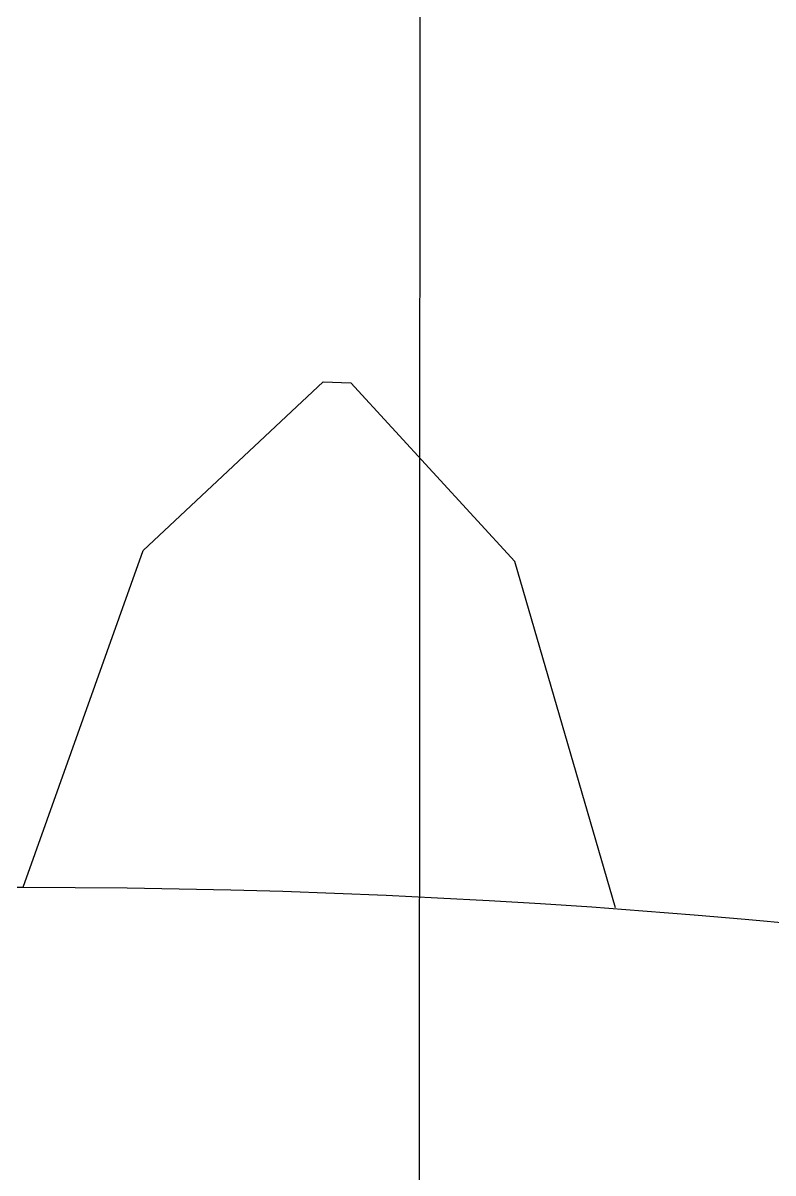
# Model space of a CAD drawing. Extents: x -381 to 213, y -63 to 250.
# Drawn here: x 75.18 to 81, y 209.51 to 218.44 of the extents above; entities that cross this region are included whole.
import ezdxf

# ---------------------------------------------------------------- set-up
doc = ezdxf.new("R2010")
doc.units = 0
doc.header["$MEASUREMENT"] = 0
doc.linetypes.add('K5LT_BASIC', pattern=[0])
doc.layers.add('Системный слой', color=7, linetype='Continuous')

# ---------------------------------------------------------------- blocks, each defined once
blk = doc.blocks.new('*U')
at = {"layer": 'Системный слой', "color": 5, "linetype": 'K5LT_BASIC'}
for p, q in [((97.0992, 86.8564), (97.0705, 33.8564)), ((96.3411, 72.4372), (96.5579, 72.4297)), ((96.3411, 72.4372), (96.5579, 72.4297))]:
    blk.add_line(p, q, dxfattribs=at)
for points in [[(94.013, 68.5151), (94.9449, 71.1282), (96.3411, 72.4372)], [(94.013, 68.5151), (94.9449, 71.1282), (96.3411, 72.4372)], [(98.6103, 68.3566), (97.8301, 71.0429), (96.5579, 72.4297)], [(98.6103, 68.3566), (97.8301, 71.0429), (96.5579, 72.4297)]]:
    blk.add_lwpolyline(points, dxfattribs=at)
blk = doc.blocks.new('*F')
at = {"layer": 'Системный слой', "color": 5, "linetype": 'K5LT_BASIC'}
blk.add_circle((94.0125, 5.9815), 62.5341, dxfattribs=at)
blk.add_circle((94.0125, 5.9815), 62.5341, dxfattribs=at)
at = {"layer": 'Системный слой'}
blk.add_blockref('*U', (0, 0), dxfattribs=at)
blk.add_blockref('*U', (0, 0), dxfattribs=at)
blk.add_blockref('*U', (0, 0), dxfattribs=at)
blk.add_blockref('*U', (0, 0), dxfattribs=at)
blk.add_blockref('*U', (0, 0), dxfattribs=at)
blk.add_blockref('*U', (0, 0), dxfattribs=at)
blk.add_blockref('*U', (0, 0), dxfattribs=at)
blk.add_blockref('*U', (0, 0), dxfattribs=at)
blk.add_blockref('*U', (0, 0), dxfattribs=at)
blk.add_blockref('*U', (0, 0), dxfattribs=at)
blk.add_blockref('*U', (0, 0), dxfattribs=at)
blk.add_blockref('*U', (0, 0), dxfattribs=at)
blk.add_blockref('*U', (0, 0), dxfattribs=at)
blk.add_blockref('*U', (0, 0), dxfattribs=at)
blk.add_blockref('*U', (0, 0), dxfattribs=at)
blk.add_blockref('*U', (0, 0), dxfattribs=at)
blk.add_blockref('*U', (0, 0), dxfattribs=at)
blk.add_blockref('*U', (0, 0), dxfattribs=at)
blk.add_blockref('*U', (0, 0), dxfattribs=at)
blk.add_blockref('*U', (0, 0), dxfattribs=at)
blk.add_blockref('*U', (0, 0), dxfattribs=at)
blk.add_blockref('*U', (0, 0), dxfattribs=at)
blk.add_blockref('*U', (0, 0), dxfattribs=at)
blk.add_blockref('*U', (0, 0), dxfattribs=at)
blk.add_blockref('*U', (0, 0), dxfattribs=at)
blk.add_blockref('*U', (0, 0), dxfattribs=at)
blk.add_blockref('*U', (0, 0), dxfattribs=at)
blk.add_blockref('*U', (0, 0), dxfattribs=at)
blk.add_blockref('*U', (0, 0), dxfattribs=at)
blk.add_blockref('*U', (0, 0), dxfattribs=at)
blk.add_blockref('*U', (0, 0), dxfattribs=at)
blk.add_blockref('*U', (0, 0), dxfattribs=at)
blk.add_blockref('*U', (0, 0), dxfattribs=at)
blk.add_blockref('*U', (0, 0), dxfattribs=at)
blk.add_blockref('*U', (0, 0), dxfattribs=at)
blk.add_blockref('*U', (0, 0), dxfattribs=at)
blk.add_blockref('*U', (0, 0), dxfattribs=at)
blk.add_blockref('*U', (0, 0), dxfattribs=at)
blk.add_blockref('*U', (0, 0), dxfattribs=at)
blk.add_blockref('*U', (0, 0), dxfattribs=at)
blk.add_blockref('*U', (0, 0), dxfattribs=at)
blk.add_blockref('*U', (0, 0), dxfattribs=at)
blk.add_blockref('*U', (0, 0), dxfattribs=at)
blk.add_blockref('*U', (0, 0), dxfattribs=at)
blk.add_blockref('*U', (0, 0), dxfattribs=at)
blk.add_blockref('*U', (0, 0), dxfattribs=at)
blk.add_blockref('*U', (0, 0), dxfattribs=at)
blk.add_blockref('*U', (0, 0), dxfattribs=at)
blk.add_blockref('*U', (0, 0), dxfattribs=at)
blk.add_blockref('*U', (0, 0), dxfattribs=at)
blk.add_blockref('*U', (0, 0), dxfattribs=at)
blk.add_blockref('*U', (0, 0), dxfattribs=at)
blk.add_blockref('*U', (0, 0), dxfattribs=at)
blk.add_blockref('*U', (0, 0), dxfattribs=at)
blk.add_blockref('*U', (0, 0), dxfattribs=at)
blk.add_blockref('*U', (0, 0), dxfattribs=at)
blk.add_blockref('*U', (0, 0), dxfattribs=at)
blk.add_blockref('*U', (0, 0), dxfattribs=at)
blk.add_blockref('*U', (0, 0), dxfattribs=at)
blk.add_blockref('*U', (0, 0), dxfattribs=at)
blk.add_blockref('*U', (0, 0), dxfattribs=at)
blk.add_blockref('*U', (0, 0), dxfattribs=at)
blk.add_blockref('*U', (0, 0), dxfattribs=at)
blk.add_blockref('*U', (0, 0), dxfattribs=at)
blk.add_blockref('*U', (0, 0), dxfattribs=at)
blk.add_blockref('*U', (0, 0), dxfattribs=at)
blk.add_blockref('*U', (0, 0), dxfattribs=at)
blk.add_blockref('*U', (0, 0), dxfattribs=at)
blk.add_blockref('*U', (0, 0), dxfattribs=at)
blk.add_blockref('*U', (0, 0), dxfattribs=at)
blk.add_blockref('*U', (0, 0), dxfattribs=at)
blk.add_blockref('*U', (0, 0), dxfattribs=at)
blk.add_blockref('*U', (0, 0), dxfattribs=at)
blk.add_blockref('*U', (0, 0), dxfattribs=at)
blk.add_blockref('*U', (0, 0), dxfattribs=at)
blk.add_blockref('*U', (0, 0), dxfattribs=at)
blk.add_blockref('*U', (0, 0), dxfattribs=at)
blk.add_blockref('*U', (0, 0), dxfattribs=at)
blk.add_blockref('*U', (0, 0), dxfattribs=at)
blk.add_blockref('*U', (0, 0), dxfattribs=at)
blk.add_blockref('*U', (0, 0), dxfattribs=at)
blk.add_blockref('*U', (0, 0), dxfattribs=at)
blk.add_blockref('*U', (0, 0), dxfattribs=at)
blk.add_blockref('*U', (0, 0), dxfattribs=at)
blk.add_blockref('*U', (0, 0), dxfattribs=at)
blk.add_blockref('*U', (0, 0), dxfattribs=at)
blk.add_blockref('*U', (0, 0), dxfattribs=at)
blk.add_blockref('*U', (0, 0), dxfattribs=at)
blk.add_blockref('*U', (0, 0), dxfattribs=at)
blk.add_blockref('*U', (0, 0), dxfattribs=at)
blk.add_blockref('*U', (0, 0), dxfattribs=at)
blk.add_blockref('*U', (0, 0), dxfattribs=at)
blk.add_blockref('*U', (0, 0), dxfattribs=at)
blk.add_blockref('*U', (0, 0), dxfattribs=at)
blk.add_blockref('*U', (0, 0), dxfattribs=at)
blk.add_blockref('*U', (0, 0), dxfattribs=at)
blk.add_blockref('*U', (0, 0), dxfattribs=at)
blk.add_blockref('*U', (0, 0), dxfattribs=at)
blk.add_blockref('*U', (0, 0), dxfattribs=at)
blk.add_blockref('*U', (0, 0), dxfattribs=at)
blk.add_blockref('*U', (0, 0), dxfattribs=at)
blk.add_blockref('*U', (0, 0), dxfattribs=at)
blk.add_blockref('*U', (0, 0), dxfattribs=at)
blk.add_blockref('*U', (0, 0), dxfattribs=at)
blk.add_blockref('*U', (0, 0), dxfattribs=at)
blk.add_blockref('*U', (0, 0), dxfattribs=at)
blk.add_blockref('*U', (0, 0), dxfattribs=at)
blk.add_blockref('*U', (0, 0), dxfattribs=at)
blk.add_blockref('*U', (0, 0), dxfattribs=at)
blk.add_blockref('*U', (0, 0), dxfattribs=at)
blk.add_blockref('*U', (0, 0), dxfattribs=at)
blk.add_blockref('*U', (0, 0), dxfattribs=at)
blk.add_blockref('*U', (0, 0), dxfattribs=at)
blk.add_blockref('*U', (0, 0), dxfattribs=at)
blk.add_blockref('*U', (0, 0), dxfattribs=at)
blk.add_blockref('*U', (0, 0), dxfattribs=at)
blk.add_blockref('*U', (0, 0), dxfattribs=at)
blk.add_blockref('*U', (0, 0), dxfattribs=at)
blk.add_blockref('*U', (0, 0), dxfattribs=at)
blk.add_blockref('*U', (0, 0), dxfattribs=at)
blk.add_blockref('*U', (0, 0), dxfattribs=at)
blk.add_blockref('*U', (0, 0), dxfattribs=at)
blk.add_blockref('*U', (0, 0), dxfattribs=at)
blk.add_blockref('*U', (0, 0), dxfattribs=at)
blk.add_blockref('*U', (0, 0), dxfattribs=at)
blk.add_blockref('*U', (0, 0), dxfattribs=at)
blk.add_blockref('*U', (0, 0), dxfattribs=at)
blk.add_blockref('*U', (0, 0), dxfattribs=at)
blk.add_blockref('*U', (0, 0), dxfattribs=at)
blk.add_blockref('*U', (0, 0), dxfattribs=at)
blk.add_blockref('*U', (0, 0), dxfattribs=at)
blk.add_blockref('*U', (0, 0), dxfattribs=at)
blk.add_blockref('*U', (0, 0), dxfattribs=at)
blk.add_blockref('*U', (0, 0), dxfattribs=at)
blk.add_blockref('*U', (0, 0), dxfattribs=at)
blk.add_blockref('*U', (0, 0), dxfattribs=at)
blk.add_blockref('*U', (0, 0), dxfattribs=at)
blk.add_blockref('*U', (0, 0), dxfattribs=at)
blk.add_blockref('*U', (0, 0), dxfattribs=at)
blk.add_blockref('*U', (0, 0), dxfattribs=at)
blk.add_blockref('*U', (0, 0), dxfattribs=at)
blk.add_blockref('*U', (0, 0), dxfattribs=at)
blk.add_blockref('*U', (0, 0), dxfattribs=at)
blk.add_blockref('*U', (0, 0), dxfattribs=at)
blk.add_blockref('*U', (0, 0), dxfattribs=at)
blk.add_blockref('*U', (0, 0), dxfattribs=at)
blk.add_blockref('*U', (0, 0), dxfattribs=at)
blk.add_blockref('*U', (0, 0), dxfattribs=at)
blk.add_blockref('*U', (0, 0), dxfattribs=at)
blk.add_blockref('*U', (0, 0), dxfattribs=at)
blk.add_blockref('*U', (0, 0), dxfattribs=at)
blk.add_blockref('*U', (0, 0), dxfattribs=at)
blk.add_blockref('*U', (0, 0), dxfattribs=at)
blk.add_blockref('*U', (0, 0), dxfattribs=at)
blk.add_blockref('*U', (0, 0), dxfattribs=at)
blk.add_blockref('*U', (0, 0), dxfattribs=at)
blk.add_blockref('*U', (0, 0), dxfattribs=at)
blk.add_blockref('*U', (0, 0), dxfattribs=at)
blk.add_blockref('*U', (0, 0), dxfattribs=at)
blk.add_blockref('*U', (0, 0), dxfattribs=at)
blk.add_blockref('*U', (0, 0), dxfattribs=at)
blk.add_blockref('*U', (0, 0), dxfattribs=at)
blk.add_blockref('*U', (0, 0), dxfattribs=at)
blk.add_blockref('*U', (0, 0), dxfattribs=at)
blk.add_blockref('*U', (0, 0), dxfattribs=at)
blk.add_blockref('*U', (0, 0), dxfattribs=at)
blk.add_blockref('*U', (0, 0), dxfattribs=at)
blk.add_blockref('*U', (0, 0), dxfattribs=at)
blk.add_blockref('*U', (0, 0), dxfattribs=at)
blk.add_blockref('*U', (0, 0), dxfattribs=at)
blk.add_blockref('*U', (0, 0), dxfattribs=at)
blk.add_blockref('*U', (0, 0), dxfattribs=at)
blk.add_blockref('*U', (0, 0), dxfattribs=at)
blk.add_blockref('*U', (0, 0), dxfattribs=at)
blk.add_blockref('*U', (0, 0), dxfattribs=at)
blk.add_blockref('*U', (0, 0), dxfattribs=at)
blk.add_blockref('*U', (0, 0), dxfattribs=at)
blk.add_blockref('*U', (0, 0), dxfattribs=at)
blk.add_blockref('*U', (0, 0), dxfattribs=at)
blk.add_blockref('*U', (0, 0), dxfattribs=at)
blk.add_blockref('*U', (0, 0), dxfattribs=at)
blk.add_blockref('*U', (0, 0), dxfattribs=at)
blk.add_blockref('*U', (0, 0), dxfattribs=at)
blk.add_blockref('*U', (0, 0), dxfattribs=at)
blk.add_blockref('*U', (0, 0), dxfattribs=at)
blk.add_blockref('*U', (0, 0), dxfattribs=at)
blk.add_blockref('*U', (0, 0), dxfattribs=at)
blk.add_blockref('*U', (0, 0), dxfattribs=at)
blk.add_blockref('*U', (0, 0), dxfattribs=at)
blk.add_blockref('*U', (0, 0), dxfattribs=at)
blk.add_blockref('*U', (0, 0), dxfattribs=at)
blk.add_blockref('*U', (0, 0), dxfattribs=at)
blk.add_blockref('*U', (0, 0), dxfattribs=at)
blk.add_blockref('*U', (0, 0), dxfattribs=at)
blk.add_blockref('*U', (0, 0), dxfattribs=at)
blk.add_blockref('*U', (0, 0), dxfattribs=at)
blk.add_blockref('*U', (0, 0), dxfattribs=at)
blk.add_blockref('*U', (0, 0), dxfattribs=at)
blk.add_blockref('*U', (0, 0), dxfattribs=at)
blk.add_blockref('*U', (0, 0), dxfattribs=at)
blk.add_blockref('*U', (0, 0), dxfattribs=at)
blk.add_blockref('*U', (0, 0), dxfattribs=at)
blk.add_blockref('*U', (0, 0), dxfattribs=at)
blk.add_blockref('*U', (0, 0), dxfattribs=at)
blk.add_blockref('*U', (0, 0), dxfattribs=at)
blk.add_blockref('*U', (0, 0), dxfattribs=at)
blk.add_blockref('*U', (0, 0), dxfattribs=at)

msp = doc.modelspace()

# ---------------------------------------------------------------- block references
at = {"layer": 'Системный слой'}
msp.add_blockref('*F', (-18.8309, 143.2163), dxfattribs=at)

doc.saveas('drawing.dxf')
